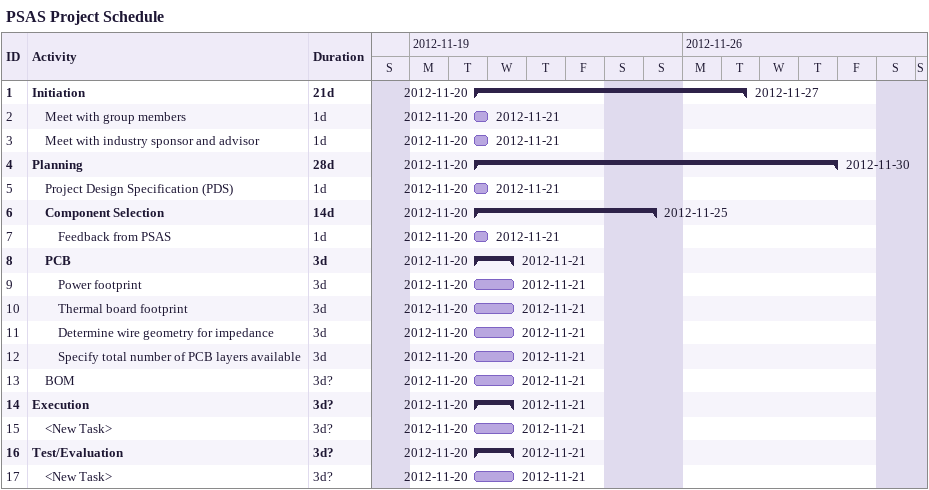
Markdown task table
PSAS Project Schedule

| ID | Level | Task | Duration | Start | Finish |
|---|---|---|---|---|---|
| 1 | 1 | **Initiation** | 21d | 2012-11-20 | 2012-11-27 |
| 2 | 2 | Meet with group members | 1d | 2012-11-20 | 2012-11-21 |
| 3 | 2 | Meet with industry sponsor and advisor | 1d | 2012-11-20 | 2012-11-21 |
| 4 | 1 | **Planning** | 28d | 2012-11-20 | 2012-11-30 |
| 5 | 2 | Project Design Specification (PDS) | 1d | 2012-11-20 | 2012-11-21 |
| 6 | 2 | **Component Selection** | 14d | 2012-11-20 | 2012-11-25 |
| 7 | 3 | Feedback from PSAS | 1d | 2012-11-20 | 2012-11-21 |
| 8 | 2 | **PCB** | 3d | 2012-11-20 | 2012-11-21 |
| 9 | 3 | Power footprint | 3d | 2012-11-20 | 2012-11-21 |
| 10 | 3 | Thermal board footprint | 3d | 2012-11-20 | 2012-11-21 |
| 11 | 3 | Determine wire geometry for impedance | 3d | 2012-11-20 | 2012-11-21 |
| 12 | 3 | Specify total number of PCB layers available | 3d | 2012-11-20 | 2012-11-21 |
| 13 | 2 | BOM | 3d? | 2012-11-20 | 2012-11-21 |
| 14 | 1 | **Execution** | 3d? | 2012-11-20 | 2012-11-21 |
| 15 | 2 | <New Task> | 3d? | 2012-11-20 | 2012-11-21 |
| 16 | 1 | **Test/Evaluation** | 3d? | 2012-11-20 | 2012-11-21 |
| 17 | 2 | <New Task> | 3d? | 2012-11-20 | 2012-11-21 |
